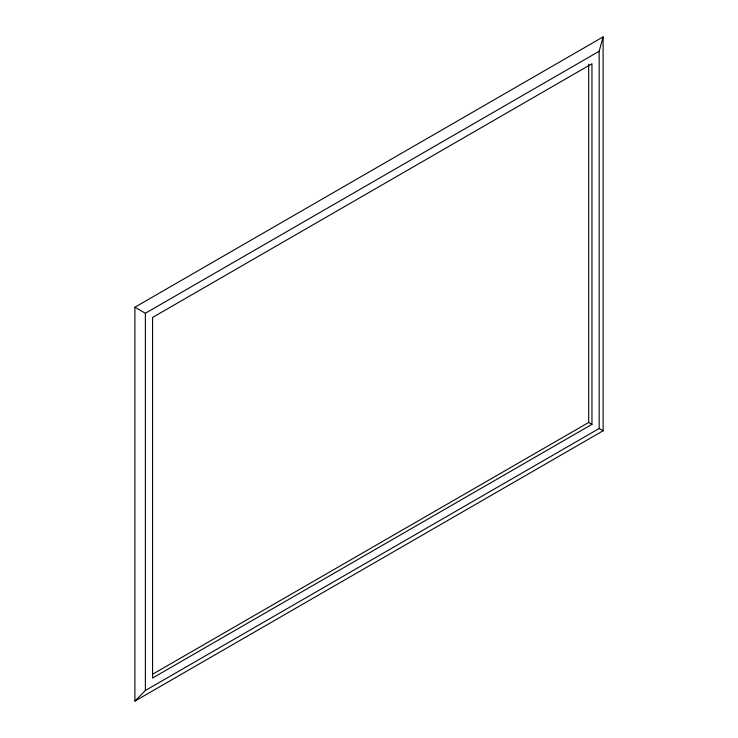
<?xml version="1.0" encoding="UTF-8"?>
<svg xmlns="http://www.w3.org/2000/svg" width="738" height="738" viewBox="0 0 738 738"><rect width="100%" height="100%" fill="white"/><g stroke="black" fill="none" stroke-linecap="round" stroke-linejoin="round"><path stroke-width="1.11" d="M603.103 430.78L599.164 428.51L599.164 51.273L603.103 36.9L134.897 307.22L134.897 701.1L603.103 430.78L603.103 36.9M134.897 701.1L145.377 690.5L599.164 428.51M134.897 307.22L145.377 313.263L599.164 51.273M152.305 674.403L588.684 422.459L591.959 424.35L591.959 63.754L152.582 317.432L152.582 678.019L591.959 424.35M588.684 64.178L588.684 422.459M145.377 313.263L145.377 690.5"/></g></svg>
